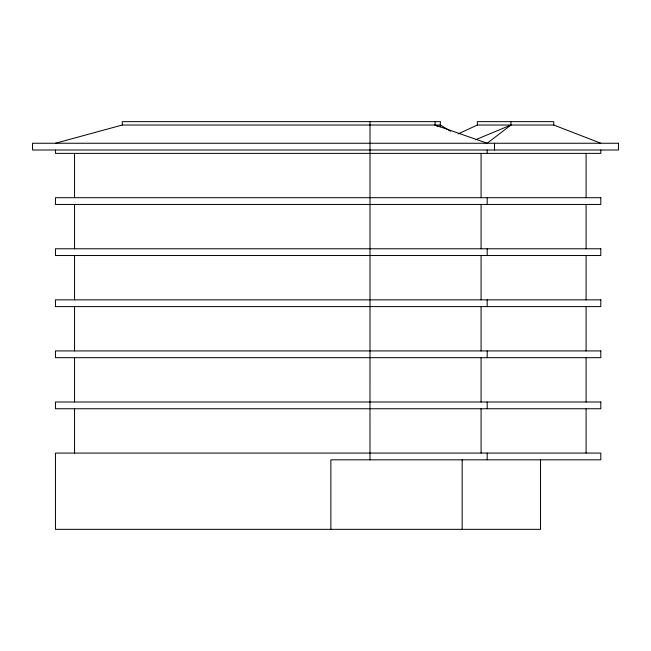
<?xml version="1.0" encoding="UTF-8"?>
<svg xmlns="http://www.w3.org/2000/svg" width="651" height="651" viewBox="0 0 651 651"><rect width="100%" height="100%" fill="white"/><g stroke="black" fill="none" stroke-linecap="round" stroke-linejoin="round"><path stroke-width="0.98" d="M440.174 126.945L440.426 121.656L122.282 121.656L122.282 125.025L55.457 143.253M510.945 121.656L510.945 125.025L487.184 143.253L435.08 125.025L435.08 121.656M458.149 133.927L477.354 125.025L553.749 125.025L600.808 143.253M475.572 139.762L510.945 125.025M122.282 125.025L440.426 125.025L450.63 131.274M435.08 125.025L437.684 126.506M600.808 150.007L600.808 153.376L55.457 153.376L55.457 150.007M586.095 153.376L586.095 197.701M586.095 204.455L586.095 248.78M586.095 255.526L586.095 299.851M586.095 306.597L586.095 350.922M586.095 357.676L586.095 402.001M586.095 408.747L586.095 453.072M553.749 125.025L553.749 121.656L477.354 121.656L477.354 125.025M540.517 459.826L540.517 529.344L55.457 529.344L55.457 453.072L600.808 453.072L600.808 459.826L330.863 459.826L330.863 529.344M494.508 143.253L494.508 150.007M487.184 150.007L487.184 153.376M487.184 197.701L487.184 204.455M487.184 248.78L487.184 255.526M487.184 299.851L487.184 306.597M487.184 350.922L487.184 357.676M487.184 402.001L487.184 408.747M487.184 453.072L487.184 459.826M481.081 153.376L481.081 197.701M481.081 204.455L481.081 248.78M481.081 255.526L481.081 299.851M481.081 306.597L481.081 350.922M481.081 357.676L481.081 402.001M481.081 408.747L481.081 453.072M462.161 459.826L462.161 529.344M370.012 121.656L369.98 459.826M74.548 153.376L74.548 197.701M74.548 204.455L74.548 248.78M74.548 255.526L74.548 299.851M74.548 306.597L74.548 350.922M74.548 357.676L74.548 402.001M74.548 408.747L74.548 453.072M618.45 143.253L32.55 143.253L32.55 150.007L618.45 150.007L618.45 143.253M600.808 197.701L55.457 197.701L55.457 204.455L600.808 204.455L600.808 197.701M600.808 248.78L55.457 248.78L55.457 255.526L600.808 255.526L600.808 248.78M600.808 299.851L55.457 299.851L55.457 306.597L600.808 306.597L600.808 299.851M600.808 350.922L55.457 350.922L55.457 357.676L600.808 357.676L600.808 350.922M600.808 402.001L55.457 402.001L55.457 408.747L600.808 408.747L600.808 402.001"/></g></svg>
